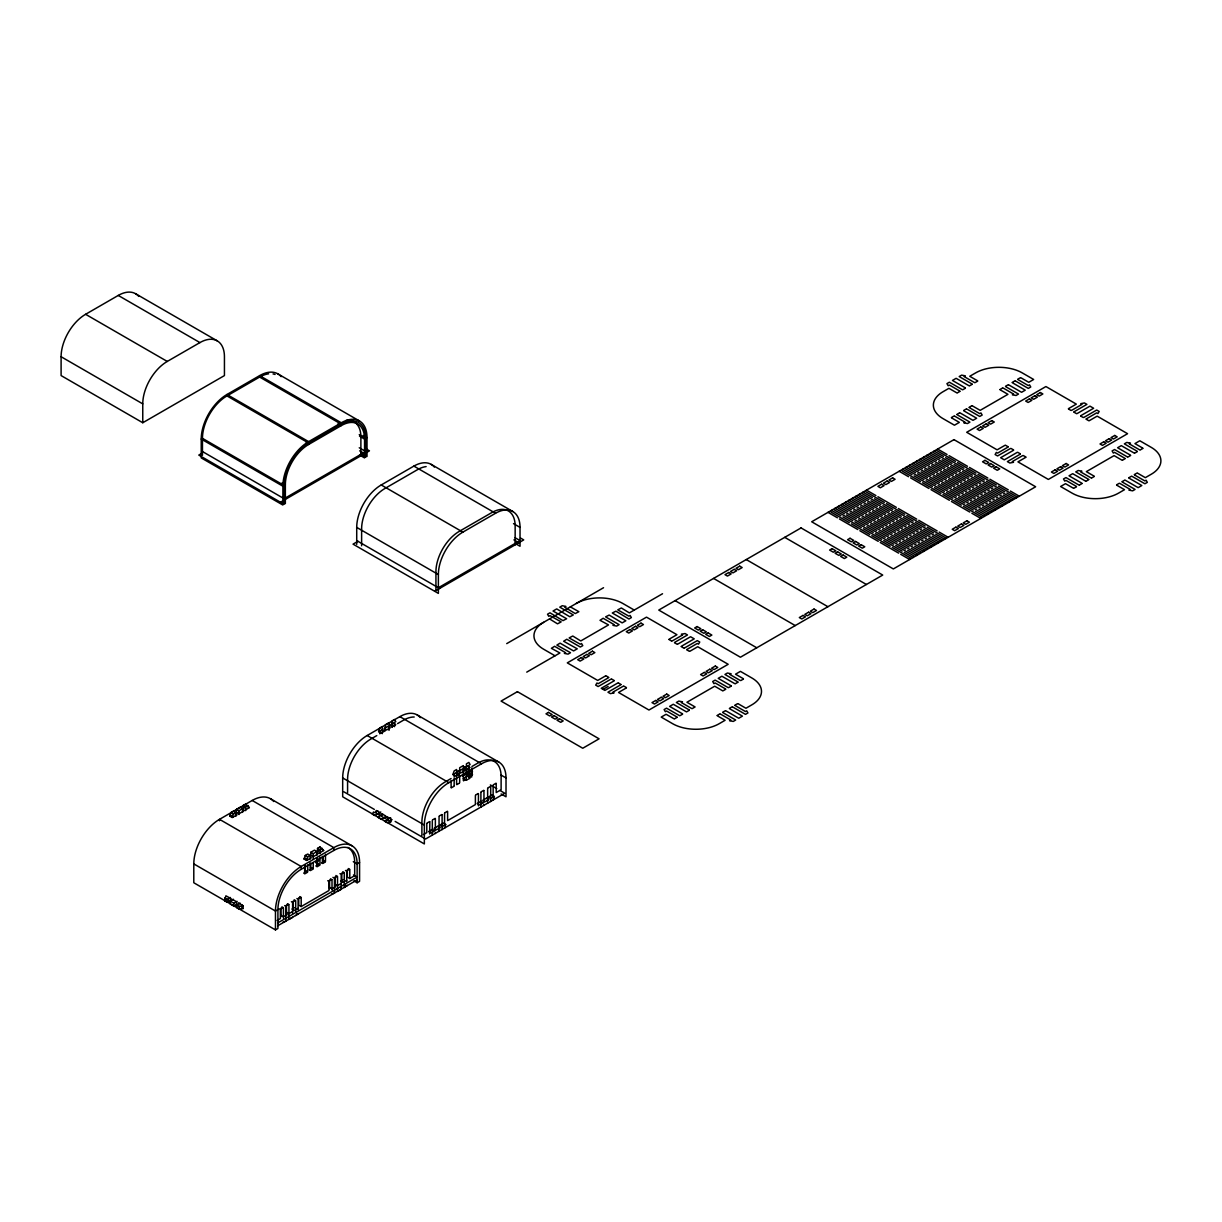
<?xml version="1.0" encoding="UTF-8"?>
<svg xmlns="http://www.w3.org/2000/svg" width="1222" height="1222" viewBox="0 0 1222 1222"><rect width="100%" height="100%" fill="white"/><g stroke="black" fill="none" stroke-linecap="round" stroke-linejoin="round"><path stroke-width="1.5" d="M234.655 813.44L237.099 814.845L232.18 817.503L229.736 816.082L230.958 812.554L233.402 811.133L235.861 812.554L235.861 816.281M232.18 817.503L233.402 813.959L235.861 812.554M311.411 857.752L306.493 860.41L304.049 858.99L305.271 855.446L307.715 854.041L310.174 855.446L310.174 859.188M306.493 860.41L307.715 856.866L310.174 855.446M295.678 915.599L298.351 913.521M378.621 731.535L379.843 728.007L382.287 726.586L382.287 733.658M344.268 872.6L344.268 887.539L347.017 885.247M452.934 774.442L454.156 770.914L456.6 769.493L456.6 784.448M444.564 828.226L445.098 826.668M445.709 824.896L444.564 825.385L444.564 813.272M493.153 800.166L493.688 798.623M494.146 797.294L493.153 797.34L493.153 785.211M231.966 899.377L227.124 902.172L224.665 900.767L225.887 895.818L230.973 898.552L230.973 901.393L228.499 899.957M224.665 900.767L225.428 899.438M118.259 295.434L199.934 342.588A34.644 20.01 -60 0 1 224.436 356.732L224.436 375.582L142.76 422.736L61.1 375.582L61.1 356.732A34.644 20.01 -60 0 1 85.601 314.298L118.259 295.434A34.644 20.01 -60 0 1 138.773 296.411M142.76 422.736L142.76 403.871A34.644 20.01 -60 0 1 167.261 361.437L199.934 342.588M363.744 454.615L367.012 456.493L367.012 437.629A36.385 21.003 -60 0 0 341.289 422.781L308.631 441.646A36.385 21.003 -60 0 0 282.893 486.203L282.893 505.053L201.233 457.914L201.233 439.049A36.385 21.003 -60 0 1 226.956 394.492L259.629 375.628A36.385 21.003 -60 0 1 281.152 376.651M202.455 455.317L202.455 438.347A34.644 20.01 -60 0 1 226.956 395.913L259.629 377.048A34.644 20.01 -60 0 1 268.641 373.825M202.058 453.194L198.789 455.088L284.13 504.35L284.13 485.485A34.644 20.01 -60 0 1 308.631 443.051L341.289 424.202A34.644 20.01 -60 0 1 365.79 438.347L365.79 457.196L360.887 454.37M282.083 501.753L285.352 503.647L285.352 484.783A32.918 19.002 -60 0 1 308.631 444.472L341.289 425.607A32.918 19.002 -60 0 1 364.568 439.049L364.568 457.914L359.665 455.088M284.13 498.698L365.79 451.544L359.253 447.771M280.449 502.227L369.472 450.842L366.203 448.948M356.717 544.37L356.717 527.4A34.644 20.01 -60 0 1 381.218 484.966L413.876 466.101A34.644 20.01 -60 0 1 434.39 467.079M357.939 541.315L353.036 544.141L438.377 593.403L438.377 574.554A34.644 20.01 -60 0 1 462.878 532.12L495.552 513.255A34.644 20.01 -60 0 1 520.037 527.4L520.037 546.265L515.149 543.439M438.377 587.751L520.037 540.598L515.149 537.772M434.711 591.28L523.719 539.895L520.45 538.016M506.718 643.627L603.546 587.721M957.376 392.858L959.881 391.422M962.89 389.681L965.38 388.245M969.626 385.785L972.116 384.35M975.141 382.608L977.631 381.172M236.472 813.104L236.472 809.361L240.138 807.238L242.598 808.659L242.598 812.401M243.209 811.072L243.209 805.481L245.653 804.061L249.334 807.589L244.415 810.629L241.956 809.208L244.431 807.788M273.713 801.495A36.385 21.003 -60 0 0 252.19 800.471L219.517 819.336A36.385 21.003 -60 0 0 193.794 863.893L193.794 882.758L275.469 929.896L277.913 928.491L277.913 909.626A32.918 19.002 -60 0 1 301.192 869.316L301.192 866.49L219.517 819.336L219.517 820.756M501.112 793.964L506.015 796.79L506.015 777.94A34.644 20.01 -60 0 0 481.514 763.796L448.856 782.645A34.644 20.01 -60 0 0 424.355 825.079L424.355 843.944L342.679 796.79L342.679 777.94A34.644 20.01 -60 0 1 367.18 735.507L399.854 716.642A34.644 20.01 -60 0 1 420.353 717.604M229.736 816.082L230.958 815.38L233.387 816.983M236.472 809.361L238.916 810.782L242.598 808.659M243.209 805.481L245.653 806.887L248.112 805.481M242.613 811.668L238.901 813.806L236.457 812.386M376.773 735.613L370.862 739.035A32.918 19.002 -60 0 0 347.583 779.346L347.583 792.543M397.608 723.592L403.52 720.17A32.918 19.002 -60 0 1 414.212 717.009M951.464 417.496L953.954 416.06M956.979 414.319L959.469 412.883M963.715 410.424L966.205 408.988M969.229 407.247L971.719 405.811M1000.054 389.451L1002.544 388M1005.569 386.259L1008.058 384.823M1012.305 382.379L1014.795 380.928M1017.819 379.187L1020.309 377.751M526.743 672.131L559.936 652.976L551.382 648.317L554.605 646.301L565.618 652.716L564.396 653.419L568.062 654.121L570.521 652.716L556.881 645.079L560.073 643.139L573.576 650.944L577.258 648.821L563.632 641.245L566.809 639.243L580.313 647.049L582.772 645.644L581.535 643.52L580.313 644.223L569.147 637.93L572.767 636.02L580.771 640.954L608.525 624.916L600.002 620.302L603.149 618.271L614.208 624.656L612.986 625.374L616.652 626.076L619.111 624.656L605.577 616.866L609.167 615.063L622.166 622.884L625.847 620.776L612.283 613.001L615.903 611.168L628.902 619.004L631.362 617.584L630.124 615.46L628.902 616.178L617.752 609.854L621.356 607.976L629.361 612.894L662.538 593.739M605.593 675.888L597.711 680.44L567.298 662.874L646.499 617.141L676.927 634.707L669.045 639.259M1005.003 445.297L997.121 449.849L966.694 432.283L1045.91 386.549L1076.322 404.115L1068.456 408.667M377.888 810.889L374.772 812.676L373.55 811.973L372.328 814.096L374.772 815.517L380.821 812.019M608.648 677.66L598.154 683.709L596.932 683.006L595.71 685.13L598.154 686.55L611.107 679.065M672.115 641.015L682.609 634.966L681.372 634.249L685.053 633.546L687.497 634.966L674.559 642.436M1008.058 447.069L997.564 453.118L996.342 452.415L995.12 454.538L997.564 455.943L1010.502 448.474M1071.511 410.424L1082.005 404.375L1080.783 403.657L1084.449 402.955L1086.908 404.375L1073.955 411.845M224.665 897.941L227.124 899.346L230.347 897.483M310.785 856.011L310.785 852.269L314.466 850.145L316.91 851.566L316.91 855.293M317.521 853.979L317.521 848.374L319.965 846.968L323.647 850.497L318.728 853.536L316.284 852.116L318.759 850.695M237.099 904.204L233.86 906.067L230.179 903.944L230.179 901.118L233.417 899.255M304.049 858.99L305.271 858.287L307.7 859.891M310.785 852.269L313.229 853.689L316.91 851.566M317.521 848.374L319.965 849.794L322.425 848.374M382.898 814.356L377.842 817.274L381.524 819.397L386.58 816.479M457.685 771.189L458.678 770.608M463.703 767.706L465.277 766.79M614.162 680.837L601.224 688.307L604.905 690.43L617.843 682.961M677.614 644.208L690.567 636.738L694.233 638.846L681.296 646.331M1013.573 450.246L1000.619 457.715L1004.301 459.839L1017.239 452.369M1077.025 413.616L1089.963 406.132L1093.644 408.255L1080.706 415.74M316.926 854.575L313.214 856.714L310.77 855.293M603.225 689.284L608.128 686.443M230.179 901.118L233.86 903.241L237.099 901.362M451.101 778.521L445.175 781.943A32.918 19.002 -60 0 0 421.896 822.253L421.896 835.451M471.921 766.5L477.848 763.078A32.918 19.002 -60 0 1 501.112 776.52L501.112 789.718L496.208 792.543L496.208 783.455M457.914 775.298L458.892 774.717M466.117 770.563L467.369 769.829M238.29 902.783L243.041 905.716L243.041 908.542L239.375 909.244L236.915 907.839L236.915 905.013L240.154 903.134M301.192 869.316L333.85 850.451A32.918 19.002 -60 0 1 357.13 863.893L357.13 882.758L359.574 881.337L359.574 862.472A36.385 21.003 -60 0 0 333.85 847.625L252.19 800.471M390.628 817.671L384.579 821.169L387.023 822.589L390.704 821.871M462.451 776.214L467.384 773.358M468.851 772.518L472.334 770.502M620.898 684.732L607.96 692.202L610.404 693.622L614.086 692.905L612.864 692.202L623.357 686.138M684.351 648.088L697.304 640.618L699.748 642.039L698.526 644.162L697.304 643.444L686.81 649.508M1020.309 454.141L1007.371 461.611L1009.815 463.016L1013.496 462.313L1012.259 461.611L1022.753 455.546M1083.761 417.496L1096.699 410.027L1099.158 411.447L1097.936 413.571L1096.699 412.853L1086.205 418.917M315.765 862.32L318.759 860.578M389.482 821.169L392.094 819.657M463.428 778.475L467.369 776.199M468.851 775.344L472.288 773.358M451.376 787.793L453.866 786.357M456.891 784.6L459.38 783.165M463.627 780.721L466.117 779.285M469.141 777.528L471.631 776.092M466.483 780.247L467.476 779.682M468.454 779.101L469.935 778.261M626.412 687.91L618.531 692.462L648.958 710.028L728.175 664.294L697.747 646.728L689.865 651.28M1025.823 457.318L1017.941 461.87L1048.354 479.436L1127.57 433.703L1097.157 416.137L1089.276 420.689M427.089 823.032L429.579 821.596M432.603 819.855L435.093 818.404M439.34 815.96L441.829 814.524M444.854 812.783L447.344 811.332M475.679 794.972L478.169 793.536M481.193 791.795L483.683 790.359M487.929 787.9L490.419 786.464M493.444 784.723L495.933 783.287M277.913 909.626L275.469 911.047L193.794 863.893M359.574 862.472L357.13 863.893L353.295 861.678M280.648 908.985L283.137 907.549L281.915 906.846M286.162 905.808L288.652 904.372L287.43 903.669M292.898 901.912L295.388 900.477L294.166 899.774M298.412 898.735L300.902 897.299L299.68 896.597M329.237 880.94L331.727 879.504L330.505 878.786M334.752 877.747L337.241 876.311L335.867 875.517M341.488 873.867L343.978 872.432L342.756 871.714M347.002 870.675L349.492 869.239L348.27 868.537M294.456 907.625L291.982 909.046L294.426 910.466L298.137 908.313M343.046 879.565L340.571 881.001L343.015 882.406L346.727 880.268M423.438 834.565L426.799 832.625L426.799 823.521M277.104 920.472L280.357 918.593L280.357 909.489L279.135 908.786M287.124 914.682L283.412 916.821L280.953 915.415M292.638 911.505L288.927 913.644L286.467 912.238M298.733 897.865L298.733 905.151L301.192 906.556L328.947 890.533L328.947 881.429L327.725 880.726M335.714 886.637L332.002 888.776L329.543 887.355M341.228 883.445L337.516 885.599L335.057 884.178M347.323 869.82L347.323 877.091L349.782 878.511L354.685 875.685L354.685 862.472A32.918 19.002 -60 0 0 347.858 847.411M442.089 826.622L445.801 824.483L443.357 823.063L439.645 825.217L442.089 826.622L442.12 814.692M490.679 798.577L494.391 796.423L491.947 795.018L488.235 797.156L490.679 798.577L490.709 786.632M429.64 834.015L429.869 821.764M478.382 805.863L478.459 793.704M277.913 922.824L357.13 877.091L353.448 874.967M277.913 925.665L357.13 879.916M292.608 917.355L288.942 919.479L288.942 904.54M674.559 718.811L677.049 717.375M680.074 715.634L682.563 714.198M686.81 711.739L689.3 710.303M692.324 708.561L694.814 707.126M723.149 690.766L725.639 689.33M728.663 687.589L731.153 686.138M735.4 683.694L737.889 682.258M740.914 680.517L743.404 679.065M1073.97 488.22L1076.46 486.784M1079.469 485.042L1081.974 483.607M1086.221 481.147L1088.71 479.711M1091.72 477.97L1094.209 476.534M1122.56 460.175L1125.05 458.739M1128.074 456.982L1130.564 455.546M1134.81 453.102L1137.3 451.666M1140.309 449.91L1142.814 448.474M717.222 715.405L719.727 713.969M722.737 712.212L725.226 710.776M729.473 708.332L731.978 706.896M734.987 705.14L737.477 703.704M1116.633 484.813L1119.123 483.362M1122.147 481.621L1124.637 480.185M1128.884 477.741L1131.373 476.29M1134.398 474.548L1136.888 473.113M236.915 905.013L239.375 906.418L243.041 905.716M1020.874 377.751L1028.756 382.303L1033.659 379.477L1022.218 372.878A32.918 19.002 0 0 0 975.675 372.878L969.749 376.284L977.631 380.836M1142.814 448.153L1134.933 443.601L1139.821 440.775L1151.261 447.374A32.918 19.002 0 0 1 1151.261 474.243L1145.335 477.665L1137.453 473.113M1017.819 379.523L1028.313 385.572L1029.535 384.869L1030.757 386.992L1028.313 388.413L1015.36 380.928M1139.744 449.91L1129.25 443.861L1130.472 443.143L1126.806 442.44L1124.347 443.861L1137.3 451.33M1068.456 408.988L1070.946 410.424M1073.955 412.165L1076.46 413.616M1080.706 416.06L1083.196 417.496M1086.205 419.238L1088.695 420.689M1012.305 382.7L1025.243 390.169L1021.577 392.293L1008.624 384.823M1134.23 453.102L1121.292 445.633L1117.611 447.741L1130.564 455.226M1005.569 386.595L1018.506 394.064L1016.062 395.485L1012.381 394.767L1013.603 394.064L1003.109 388M1127.494 456.982L1114.556 449.513L1112.096 450.933L1113.334 453.057L1114.556 452.339L1125.05 458.403M1000.054 389.772L1007.936 394.324L980.166 410.363L972.284 405.811M1121.979 460.175L1114.097 455.623L1086.343 471.646L1094.209 476.198M974.576 382.608L964.082 376.544L965.304 375.841L961.622 375.139L959.178 376.544L972.116 384.029M1134.398 474.884L1144.892 480.933L1146.114 480.231L1147.336 482.354L1144.892 483.775L1131.939 476.29M969.061 385.785L956.123 378.316L952.442 380.439L965.38 387.909M1128.884 478.062L1141.822 485.531L1138.156 487.654L1125.202 480.185M962.325 389.681L949.387 382.211L946.928 383.616L948.15 385.74L949.387 385.037L959.881 391.101M1122.147 481.957L1135.085 489.426L1132.641 490.847L1128.96 490.129L1130.197 489.426L1119.703 483.362M956.811 392.858L948.929 388.321L943.017 391.727A32.918 19.002 0 0 0 943.017 418.611L954.443 425.21L959.346 422.384L951.464 417.832M1116.633 485.134L1124.515 489.686L1118.588 493.108A32.918 19.002 0 0 1 1072.045 493.108L1060.604 486.509L1065.508 483.668L1073.39 488.22M969.229 407.568L979.723 413.632L980.945 412.929L982.167 415.052L979.723 416.458L966.77 408.988M1091.154 477.97L1080.66 471.906L1081.882 471.203L1078.216 470.501L1075.757 471.906L1088.71 479.391M963.715 410.76L976.653 418.23L972.987 420.353L960.034 412.883M1085.64 481.147L1072.702 473.678L1069.021 475.801L1081.974 483.27M956.979 414.64L969.917 422.125L967.473 423.53L963.791 422.827L965.013 422.125L954.519 416.06M1078.904 485.042L1065.966 477.573L1063.507 478.978L1064.729 481.101L1065.966 480.399L1076.46 486.463M1005.569 445.297L1008.058 446.733M1011.083 448.474L1013.573 449.91M1017.819 452.369L1020.309 453.805M1023.333 455.546L1025.823 456.982M937.641 449.054L947.035 454.477M949.082 455.653L967.442 466.269M969.489 467.446L987.865 478.046M989.912 479.238L1008.287 489.839M1010.319 491.015L1019.301 496.208M937.121 450.765L955.497 461.381M957.529 462.558L975.904 473.174M977.951 474.35L996.327 484.951M998.359 486.127L1016.735 496.743M934.143 451.071L943.537 456.493M945.568 457.67L963.944 468.286M965.991 469.462L984.367 480.078M986.414 481.254L1004.789 491.855M1006.821 493.031L1015.803 498.225M933.623 452.797L951.999 463.398M954.031 464.574L972.407 475.19M974.453 476.366L992.829 486.982M994.861 488.158L1013.237 498.759M930.645 453.102L940.039 458.51M942.07 459.701L960.446 470.302M962.493 471.478L980.869 482.094M982.916 483.27L1001.276 493.871M1003.323 495.063L1012.305 500.241M930.125 454.813L948.501 465.414M950.533 466.605L968.909 477.206M970.955 478.382L989.331 488.999M991.363 490.175L1009.739 500.776M927.147 455.119L936.541 460.541M938.572 461.717L956.948 472.318M958.995 473.51L977.371 484.111M979.418 485.287L997.778 495.903M999.825 497.079L1008.807 502.257M926.627 456.829L945.003 467.446M947.035 468.622L965.411 479.223M967.457 480.414L985.833 491.015M987.865 492.191L1006.241 502.807M923.649 457.135L933.043 462.558M935.074 463.734L953.45 474.35M955.497 475.526L973.873 486.127M975.92 487.303L994.28 497.919M996.327 499.095L1005.309 504.289M923.129 458.846L941.49 469.462M943.537 470.638L961.913 481.254M963.959 482.43L982.335 493.031M984.367 494.207L1002.743 504.823M920.151 459.151L929.545 464.574M931.576 465.75L949.952 476.366M951.999 477.542L970.375 488.158M972.407 489.335L990.782 499.935M992.829 501.112L1001.811 506.305M919.631 460.877L937.992 471.478M940.039 472.654L958.415 483.27M960.461 484.447L978.837 495.047M980.869 496.239L999.245 506.84M916.653 461.168L926.047 466.59M928.078 467.782L946.454 478.382M948.501 479.559L966.877 490.175M968.909 491.351L987.284 501.952M989.331 503.143L998.313 508.321M916.118 462.894L934.494 473.494M936.541 474.686L954.917 485.287M956.963 486.463L975.339 497.079M977.371 498.255L995.747 508.856M913.155 463.199L922.549 468.622M924.58 469.798L942.956 480.399M945.003 481.575L963.379 492.191M965.411 493.367L983.786 503.983M985.833 505.16L994.815 510.338M912.62 464.91L930.996 475.526M933.043 476.702L951.419 487.303M953.466 488.479L971.841 499.095M973.873 500.272L992.249 510.888M909.657 465.215L919.051 470.638M921.083 471.814L939.458 482.43M941.505 483.607L959.881 494.207M961.913 495.384L980.288 506M982.335 507.176L991.317 512.369M909.122 466.926L927.498 477.542M929.545 478.719L947.921 489.319M949.968 490.511L968.328 501.112M970.375 502.288L988.751 512.904M906.159 467.232L915.553 472.654M917.585 473.831L935.96 484.447M938.007 485.623L956.383 496.224M958.415 497.415L976.79 508.016M978.837 509.192L987.819 514.386M905.624 468.958L924 479.559M926.047 480.735L944.423 491.351M946.47 492.527L964.83 503.128M966.877 504.319L985.253 514.92M902.661 469.248L912.055 474.671M914.087 475.862L932.462 486.463M934.509 487.639L952.885 498.255M954.917 499.431L973.292 510.032M975.339 511.224L984.321 516.402M902.126 470.974L920.502 481.575M922.549 482.751L940.925 493.367M942.972 494.543L961.332 505.16M963.379 506.336L981.755 516.937M899.163 471.28L908.542 476.702M910.589 477.878L928.964 488.479M931.011 489.655L949.387 500.272M951.419 501.448L969.794 512.064M971.841 513.24L980.823 518.418M866.49 490.129L875.884 495.552M877.931 496.728L896.306 507.344M898.338 508.52L916.714 519.136M918.761 520.312L937.137 530.913M939.168 532.089L948.15 537.283M865.97 491.855L884.346 502.456M886.378 503.632L904.754 514.248M906.8 515.424L925.176 526.04M927.223 527.217L945.584 537.817M862.992 492.161L872.386 497.568M874.433 498.759L892.793 509.36M894.84 510.536L913.216 521.152M915.263 522.329L933.639 532.929M935.67 534.121L944.652 539.299M862.472 493.871L880.848 504.472M882.88 505.664L901.256 516.264M903.302 517.441L921.678 528.057M923.71 529.233L942.086 539.834M859.494 494.177L868.888 499.599M870.935 500.776L889.295 511.376M891.342 512.568L909.718 523.169M911.765 524.345L930.141 534.961M932.172 536.137L941.154 541.315M858.974 495.888L877.35 506.504M879.382 507.68L897.758 518.281M899.804 519.457L918.18 530.073M920.212 531.249L938.588 541.865M855.996 496.193L865.39 501.616M867.437 502.792L885.797 513.408M887.844 514.584L906.22 525.185M908.267 526.361L926.643 536.977M928.674 538.154L937.656 543.347M855.476 497.904L873.852 508.52M875.884 509.696L894.26 520.312M896.306 521.489L914.682 532.089M916.714 533.266L935.09 543.882M852.498 498.209L861.892 503.632M863.923 504.808L882.299 515.424M884.346 516.601L902.722 527.201M904.769 528.393L923.145 538.994M925.176 540.17L934.158 545.363M851.978 499.935L870.354 510.536M872.386 511.713L890.762 522.329M892.808 523.505L911.184 534.106M913.216 535.297L931.592 545.898M849 500.226L858.394 505.648M860.425 506.84L878.801 517.441M880.848 518.617L899.224 529.233M901.271 530.409L919.647 541.01M921.678 542.201L930.66 547.38M848.48 501.952L866.856 512.553M868.888 513.744L887.264 524.345M889.311 525.521L907.686 536.137M909.718 537.313L928.094 547.914M845.502 502.257L854.896 507.68M856.928 508.856L875.303 519.457M877.35 520.633L895.726 531.249M897.773 532.425L916.133 543.042M918.18 544.218L927.162 549.396M844.982 503.968L863.358 514.584M865.39 515.76L883.766 526.361M885.813 527.537L904.188 538.154M906.22 539.33L924.596 549.946M842.004 504.274L851.398 509.696M853.43 510.872L871.805 521.489M873.852 522.665L892.228 533.266M894.275 534.442L912.635 545.058M914.682 546.234L923.664 551.428M841.484 505.984L859.845 516.601M861.892 517.777L880.268 528.378M882.315 529.569L900.69 540.17M902.722 541.346L921.098 551.962M838.506 506.29L847.9 511.713M849.932 512.889L868.307 523.505M870.354 524.681L888.73 535.282M890.762 536.473L909.137 547.074M911.184 548.25L920.166 553.444M837.987 508.016L856.347 518.617M858.394 519.793L876.77 530.409M878.817 531.585L897.192 542.186M899.224 543.378L917.6 553.978M835.008 508.306L844.402 513.729M846.434 514.905L864.809 525.521M866.856 526.697L885.232 537.313M887.264 538.49L905.639 549.09M907.686 550.267L916.668 555.46M834.489 510.032L852.849 520.633M854.896 521.809L873.272 532.425M875.319 533.602L893.694 544.218M895.726 545.394L914.102 555.995M831.51 510.338L840.904 515.76M842.936 516.937L861.311 527.537M863.358 528.714L881.734 539.33M883.766 540.506L902.142 551.122M904.188 552.298L913.17 557.476M830.975 512.049L849.351 522.665M851.398 523.841L869.774 534.442M871.821 535.618L890.196 546.234M892.228 547.41L910.604 558.011M828.012 512.354L837.406 517.777M839.438 518.953L857.813 529.554M859.86 530.745L878.236 541.346M880.268 542.522L898.644 553.138M900.69 554.314L909.672 559.493M784.723 537.344L866.383 584.483M746.245 559.554L827.905 606.708M713.572 578.418L795.232 625.572M675.094 600.644L756.754 647.782M277.822 373.84L359.482 420.979M135.596 293.723L217.256 340.862M431.198 464.391L512.873 511.544M259.629 375.628L341.289 422.781M363.194 435.429L367.012 437.629M259.629 377.048L341.289 424.202M359.253 434.574L365.79 438.347M413.876 466.101L495.552 513.255M513.515 523.627L520.037 527.4M338.02 423.728L341.289 425.607M359.467 436.101L364.568 439.049M359.665 450.842L364.568 453.668M513.927 539.895L518.815 542.721M634.249 610.068L622.823 603.469A32.918 19.002 0 0 0 576.265 603.469M743.404 678.745L735.522 674.193L740.425 671.367L751.851 677.966A32.918 19.002 0 0 1 751.851 704.834L745.939 708.256L738.057 703.704M669.045 639.58L671.535 641.015M674.559 642.772L677.049 644.208M681.296 646.652L683.785 648.088M686.81 649.844L689.3 651.28M740.333 680.517L729.84 674.452L731.077 673.75L727.395 673.032L724.952 674.452L737.889 681.922M734.834 683.694L721.881 676.224L718.215 678.347L731.153 685.817M226.956 394.492L308.631 441.646M85.601 314.298L167.261 361.437M226.956 395.913L308.631 443.051M381.218 484.966L462.878 532.12M306.065 443.006L308.631 444.472M728.098 687.589L715.145 680.104L712.701 681.525L713.923 683.648L715.145 682.945L725.639 688.994M722.584 690.766L714.702 686.214L686.932 702.253L694.814 706.79M570.353 606.891L578.877 611.703L575.226 613.566L564.671 607.151L565.893 606.433L562.227 605.73L559.783 607.151L573.301 614.941L569.773 616.759L556.713 608.907L553.031 611.031L566.657 618.744L562.975 620.639L549.976 612.802L547.532 614.223L548.754 616.331L549.976 615.628L561.158 621.891L557.522 623.831L549.533 618.912M734.987 705.476L745.481 711.54L746.718 710.822L747.94 712.945L745.481 714.366L732.543 706.896M729.473 708.653L742.426 716.138L738.745 718.246L725.807 710.776M722.737 712.548L735.69 720.018L733.231 721.438L729.565 720.72L730.787 720.018L720.293 713.969M717.222 715.725L725.104 720.277L719.193 723.699A32.918 19.002 0 0 1 672.635 723.699L661.209 717.1L666.112 714.274L673.994 718.811M691.744 708.561L681.25 702.497L682.487 701.795L678.806 701.092L676.362 702.497L689.3 709.982M686.245 711.739L673.291 704.269L669.625 706.392L682.563 713.862M282.083 482.904L285.352 484.783M61.1 356.732L142.76 403.871M202.455 438.347L284.13 485.485M356.717 527.4L438.377 574.554M201.233 439.049L282.893 486.203M679.508 715.634L666.555 708.164L664.111 709.57L665.333 711.693L666.555 710.99L677.049 717.054M606.158 675.888L608.648 677.324M611.672 679.065L614.162 680.501M618.408 682.961L620.898 684.396M623.923 686.138L626.412 687.574M202.455 451.544L285.352 499.401M356.717 540.598L439.599 588.454M555.032 655.802L543.607 649.203A32.918 19.002 0 0 1 543.607 622.319M417.176 714.931L498.836 762.07M399.854 716.642L481.514 763.796M501.112 775.099L506.015 777.94M463.321 766.484L467.033 768.638M470.073 770.395L472.547 771.815M463.321 769.325L465.796 770.746M468.836 772.503L472.547 774.641M490.373 784.936L496.789 788.633M499.981 790.481L504.793 793.261L425.577 838.995L395.149 821.428M465.185 773.221L471.723 776.993M463.428 778.811L465.918 780.247M367.18 735.507L448.856 782.645M342.679 777.94L424.355 825.079M343.917 791.841L374.329 809.407M270.383 798.669L352.043 845.823M247.486 806.535L249.334 807.589M321.966 849.534L323.647 850.497M345.49 870.476L346.712 871.179L346.712 881.566M322.745 860.639L325.205 862.06L322.7 863.496L321.478 862.778M353.861 880.863L357.13 882.758M339.976 873.654L341.198 874.356L341.198 889.311L337.532 891.434L337.532 876.48M230.958 812.554L233.402 813.959M305.271 855.446L307.715 856.866M315.765 862.64L318.255 864.611M317.231 863.817L319.69 865.237L317.201 866.673L315.811 865.879M332.934 877.365L334.461 878.251L334.461 893.19L331.636 893.954M345.337 885.324L346.712 886.118M310.495 867.712L312.954 869.132L310.464 870.568L309.227 869.85M304.981 870.889L307.44 872.309L304.95 873.745L303.713 873.043M296.9 898.521L298.122 899.224L298.122 909.611M291.386 901.714L292.608 902.416L292.608 913.628M284.65 905.594L285.872 906.296L285.872 921.251L283.046 921.999M296.9 913.476L298.122 914.178M232.776 899.606L236.488 901.744L236.488 904.57M243.041 908.542L241.819 907.839L242.002 904.922M319.965 846.968L320.576 848.022M245.653 804.061L246.722 805.924M515.149 544.844L515.149 525.979A32.918 19.002 -60 0 0 491.87 512.553L459.212 531.402A32.918 19.002 -60 0 0 435.933 571.728L435.933 590.577M490.709 799.478L490.709 801.586M487.639 788.404L487.639 801.25M487.639 802.289L487.639 803.343M483.958 790.527L483.958 802.35M483.958 804.412L483.958 805.466M480.903 792.284L480.903 805.145M480.903 806.184L480.903 807.238M475.389 795.476L475.389 804.58L447.619 820.604L447.619 811.5M471.921 767.844L471.921 775.603M468.851 769.539L468.851 765.247L470.088 764.544L468.851 762.421L466.407 763.842L466.407 770.303M468.851 770.166L468.851 777.375M466.407 771.525L466.407 778.781M463.352 780.553L463.352 765.598L459.671 767.722L459.671 773.572M459.671 775.405L459.671 782.676M454.156 773.74L454.156 776.749M454.156 778.032L454.156 785.853M451.101 780.522L451.101 787.625M442.12 827.538L442.12 829.631M439.049 816.449L439.049 829.31M439.049 830.349L439.049 831.403M435.368 818.572L435.368 830.41M435.368 832.472L435.368 833.526M432.313 820.344L432.313 833.19M432.313 834.229L432.313 835.298M394.538 726.632L394.538 722.339L395.76 721.637L394.538 719.514L392.094 720.934L392.094 727.395M389.024 730.374L389.024 722.706L385.358 724.814L385.358 730.664M379.843 730.832L379.843 733.842M361.62 545.791L361.62 528.821A32.918 19.002 -60 0 1 384.884 488.51L417.557 469.645A32.918 19.002 -60 0 1 426.127 466.59M360.887 453.897L360.887 436.926A32.918 19.002 -60 0 0 346.177 420.429M349.782 869.407L349.782 878.511M341.824 873.043L341.824 882.391M335.072 876.938L335.072 886.271M333.85 850.451L333.85 847.625L301.192 866.49A36.385 21.003 -60 0 0 275.469 911.047L275.469 929.896M332.017 879.657L332.017 890.044M329.573 879.977L329.573 888.638M325.48 854.285L325.48 861.556L323.036 860.151L323.036 856.5M322.425 856.408L322.425 863.328M319.965 849.794L319.965 853.536M319.965 857.264L319.965 864.748L317.521 863.328L317.521 857.722M316.91 859.035L316.91 866.505M313.229 853.689L313.229 859.295M313.229 863.022L313.229 868.628L310.785 867.223L310.785 863.48M310.174 862.931L310.174 870.4M307.715 864.886L307.715 871.821L305.271 870.4L305.271 865.207M304.66 866.306L304.66 873.577M301.192 897.467L301.192 906.556M295.678 900.645L295.678 911.856M293.219 901.103L293.219 910.436M286.483 904.983L286.483 914.331M283.428 907.717L283.428 918.104M280.984 908.038L280.984 916.683M245.653 806.887L245.653 810.629M239.375 906.418L239.375 909.244M238.916 810.782L238.916 814.509M233.86 903.241L233.86 906.067M227.124 899.346L227.124 902.172M273.025 373.917A34.644 20.01 -60 0 1 275.072 374.467M382.318 729.595L378.606 731.734L381.05 733.154L384.762 731.016L382.318 729.595M387.817 726.418L384.105 728.556L386.564 729.977L390.276 727.823L387.817 726.418M393.331 723.225L389.619 725.379L392.079 726.785L395.791 724.646L393.331 723.225M517.425 691.667L501.081 701.092L582.757 748.246L599.086 738.821L517.425 691.667M801.052 527.919L658.765 610.068L740.425 657.222L882.727 575.058L801.052 527.919M953.97 439.63L811.683 521.779L893.343 568.933L1035.645 486.768L953.97 439.63M581.397 657.558L577.685 659.697L580.129 661.117L583.841 658.979L581.397 657.558M586.911 654.381L583.2 656.52L585.644 657.94L589.355 655.786L586.911 654.381M592.426 651.189L588.714 653.342L591.158 654.748L594.87 652.609L592.426 651.189M629.987 629.513L626.275 631.652L628.719 633.057L632.431 630.919L629.987 629.513M635.501 626.321L631.789 628.475L634.233 629.88L637.945 627.741L635.501 626.321M641.015 623.144L637.304 625.282L639.748 626.703L643.459 624.549L641.015 623.144M728.694 572.522L724.982 574.661L727.441 576.066L731.153 573.928L728.694 572.522M734.208 569.33L730.496 571.468L732.956 572.889L736.667 570.75L734.208 569.33M739.722 566.153L736.011 568.291L738.47 569.712L742.166 567.558L739.722 566.153M881.612 484.233L877.9 486.371L880.359 487.792L884.071 485.638L881.612 484.233M887.126 481.04L883.414 483.194L885.874 484.599L889.585 482.461L887.126 481.04M892.64 477.863L888.929 480.002L891.373 481.422L895.084 479.284L892.64 477.863M980.808 426.967L977.096 429.105L979.54 430.526L983.252 428.387L980.808 426.967M986.307 423.79L982.595 425.928L985.054 427.333L988.766 425.195L986.307 423.79M991.821 420.597L988.109 422.751L990.568 424.156L994.28 422.018L991.821 420.597M1029.398 398.907L1025.686 401.06L1028.13 402.466L1031.842 400.327L1029.398 398.907M1034.897 395.729L1031.185 397.868L1033.644 399.288L1037.356 397.15L1034.897 395.729M1040.411 392.552L1036.699 394.691L1039.158 396.111L1042.87 393.958L1040.411 392.552M548.434 712.395L545.99 713.816L549.701 715.955L552.145 714.549L548.434 712.395M697.12 626.565L694.676 627.971L698.388 630.109L700.832 628.704L697.12 626.565M832.075 548.647L829.616 550.053L833.328 552.207L835.787 550.786L832.075 548.647M850.038 538.276L847.594 539.681L851.306 541.835L853.75 540.414L850.038 538.276M984.993 460.358L982.534 461.779L986.246 463.917L988.705 462.496L984.993 460.358M553.948 715.588L551.504 716.993L555.216 719.147L557.66 717.726L553.948 715.588M702.635 629.742L700.191 631.163L703.903 633.302L706.347 631.881L702.635 629.742M837.589 551.825L835.13 553.245L838.842 555.384L841.301 553.978L837.589 551.825M855.553 541.453L853.109 542.874L856.821 545.012L859.265 543.591L855.553 541.453M990.507 463.55L988.048 464.956L991.76 467.094L994.219 465.689L990.507 463.55M456.631 772.503L452.919 774.641L455.363 776.062L459.075 773.908L456.631 772.503M462.145 769.325L458.433 771.464L460.877 772.869L464.589 770.731L462.145 769.325M467.644 766.133L463.948 768.287L466.392 769.692L470.103 767.553L467.644 766.133M559.462 718.765L557.018 720.186L560.73 722.324L563.174 720.904L559.462 718.765M708.149 632.92L705.69 634.34L709.402 636.479L711.861 635.073L708.149 632.92M843.088 555.017L840.644 556.422L844.356 558.561L846.8 557.156L843.088 555.017M861.067 544.645L858.608 546.051L862.32 548.189L864.779 546.784L861.067 544.645M996.006 466.728L993.562 468.133L997.274 470.287L999.718 468.866L996.006 466.728M432.328 829.433L428.617 831.571L431.076 832.992L434.788 830.853L432.328 829.433M437.843 826.255L434.131 828.394L436.575 829.814L440.287 827.661L437.843 826.255M480.918 801.388L477.206 803.526L479.666 804.931L483.377 802.793L480.918 801.388M486.432 798.195L482.721 800.334L485.165 801.754L488.876 799.616L486.432 798.195M655.71 700.466L651.998 702.604L654.457 704.025L658.154 701.886L655.71 700.466M661.224 697.288L657.512 699.427L659.956 700.848L663.668 698.694L661.224 697.288M666.738 694.096L663.027 696.25L665.471 697.655L669.182 695.517L666.738 694.096M704.3 672.406L700.588 674.559L703.047 675.965L706.759 673.826L704.3 672.406M709.814 669.228L706.102 671.367L708.546 672.787L712.258 670.649L709.814 669.228M715.328 666.051L711.616 668.19L714.06 669.61L717.772 667.456L715.328 666.051M803.022 615.414L799.31 617.568L801.754 618.974L805.466 616.835L803.022 615.414M808.536 612.237L804.824 614.376L807.268 615.796L810.98 613.658L808.536 612.237M814.035 609.06L810.323 611.199L812.783 612.619L816.495 610.465L814.035 609.06M955.94 527.14L952.228 529.279L954.672 530.684L958.384 528.546L955.94 527.14M961.439 523.948L957.743 526.102L960.187 527.507L963.898 525.368L961.439 523.948M966.953 520.771L963.242 522.909L965.701 524.33L969.413 522.191L966.953 520.771M1055.121 469.874L1051.409 472.013L1053.853 473.433L1057.565 471.28L1055.121 469.874M1060.635 466.697L1056.923 468.836L1059.367 470.241L1063.079 468.102L1060.635 466.697M1066.149 463.505L1062.437 465.643L1064.881 467.064L1068.593 464.925L1066.149 463.505M1103.71 441.814L1099.999 443.968L1102.443 445.373L1106.154 443.235L1103.71 441.814M1109.225 438.637L1105.513 440.775L1107.957 442.196L1111.669 440.057L1109.225 438.637M1114.739 435.46L1111.027 437.598L1113.471 439.003L1117.183 436.865L1114.739 435.46M379.859 812.599L376.147 810.461L376.147 813.287L379.859 815.425L379.859 812.599M385.373 815.777L381.661 813.638L381.661 816.464L385.373 818.618L385.373 815.777M390.887 818.969L387.175 816.815L387.175 819.657L390.887 821.795L390.887 818.969"/></g></svg>
